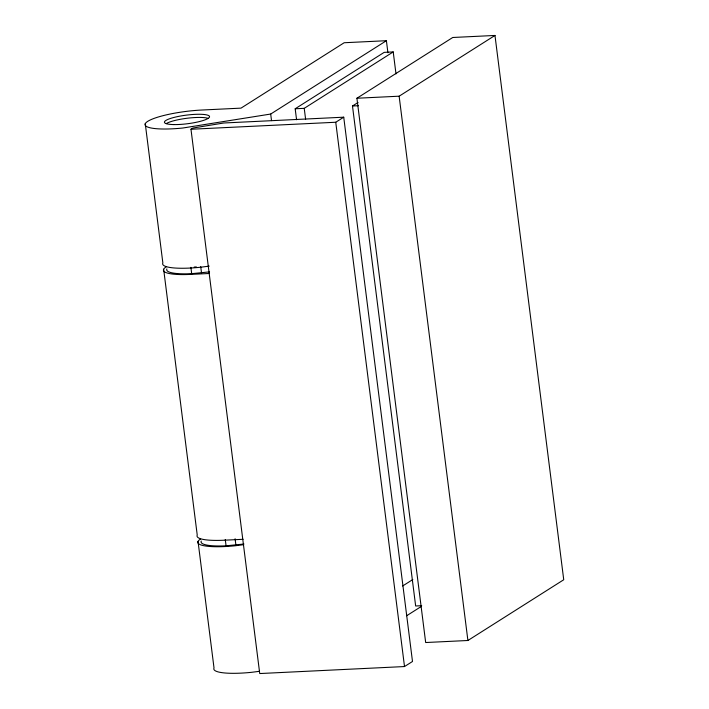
<?xml version="1.0" encoding="UTF-8"?>
<svg xmlns="http://www.w3.org/2000/svg" width="709" height="709" viewBox="0 0 709 709"><rect width="100%" height="100%" fill="white"/><g stroke="black" fill="none" stroke-linecap="round" stroke-linejoin="round"><path stroke-width="1.06" d="M190.978 129.251L192.892 128.037L223.76 122.994L343.732 117.189L412.496 661.488L404.511 666.549L259.733 673.55L190.978 129.251L335.747 122.249L343.732 117.189M386.396 40.705L344.166 42.744L241.016 108.131L201.808 110.028A42.239 8.056 -7.2 0 0 146.169 122.533A42.239 8.056 -7.2 0 0 182.798 128.019L270.696 114.043L386.396 40.705L387.92 52.776M296.575 119.759L295.183 108.769L384.172 52.369L393.22 51.925L395.994 73.904M295.183 108.769L304.232 108.335L393.22 51.925M356.919 98.241L452.75 37.488L494.979 35.45L563.735 579.749L467.905 640.493L425.675 642.531L356.919 98.241L399.14 96.194L494.979 35.45M421.687 605.699L415.651 605.991L352.488 105.995L358.054 102.477M402.623 585.997L412.815 579.537M406.638 615.758L421.563 606.292M209.235 266.123L200.39 267.258A42.239 8.056 -7.2 0 1 162.857 262.933L145.265 123.694M166.89 268.933A38.968 7.436 -7.2 0 0 191.687 273.665L209.58 271.884M201.267 541.082A38.968 7.436 -7.2 0 0 226.065 545.815L243.967 544.033M243.364 544.734L235.565 545.735A42.239 8.056 -7.2 0 1 200.532 539.044M259.361 671.317L251.562 672.318A42.239 8.056 -7.2 0 1 214.021 667.993L198.033 541.41M194.16 267.089L196.349 266.921M352.488 105.995L358.524 105.703M209.536 273.479L190.535 274.401A42.239 8.056 -7.2 0 1 166.154 266.894M243.116 539.292L224.115 540.214A42.239 8.056 -7.2 0 1 197.235 535.082L163.655 269.26M399.14 96.194L467.905 640.493M335.747 122.249L404.511 666.549M304.232 108.335L305.623 119.325M270.696 114.043L271.52 120.627M200.709 266.593L201.516 272.921M235.096 538.734L235.893 545.07M190.889 267.337L191.687 273.665M225.267 539.487L226.065 545.815M166.26 123.614A22.741 4.343 -7.2 0 1 186.671 118.306A22.741 4.343 -7.2 0 1 207.95 118.288M173.794 124.58A22.741 4.343 -7.2 0 0 209.439 117.127A22.741 4.343 -7.2 0 0 177.693 116.568A22.741 4.343 -7.2 0 0 173.794 124.58"/></g></svg>
